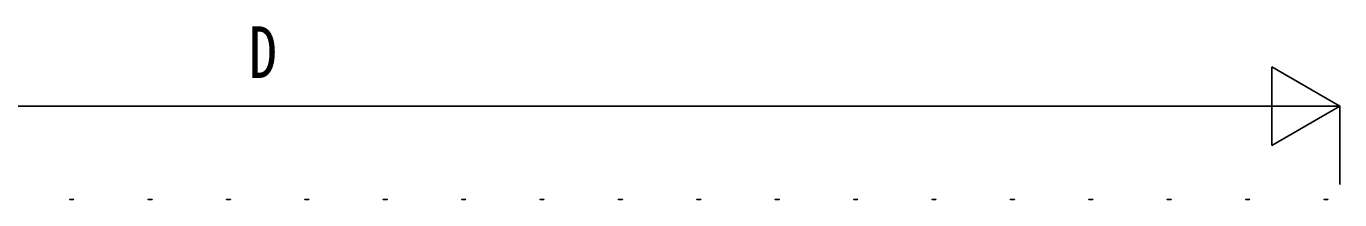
# Model space of a CAD drawing. Units: millimetres, scale not verified. Extents: x -16820 to 16820, y -11880 to 11880.
# Drawn here: x -12069 to -8718, y 214 to 656 of the extents above; entities that cross this region are included whole.
import ezdxf
from ezdxf.enums import TextEntityAlignment as Align

# ---------------------------------------------------------------- set-up
doc = ezdxf.new("R2010")
doc.units = ezdxf.units.MM
doc.header["$LTSCALE"] = 50
doc.layers.add('0-4_YKK_13', color=4, linetype='Continuous')
doc.layers.add('0-6_YKK_D', color=6, linetype='Continuous')
doc.styles.add('ＭＳ ゴシック', font='')
doc.styles.get('ＭＳ ゴシック').set_extended_font_data('MS Gothic')

msp = doc.modelspace()

# ---------------------------------------------------------------- linework, layer by layer
at = {"layer": '0-4_YKK_13'}
for p, q in [((-11957.69, 215.19), (-11949.15, 215.19)), ((-11757.69, 215.19), (-11749.15, 215.19)), ((-11557.69, 215.19), (-11549.15, 215.19)), ((-11357.69, 215.19), (-11349.15, 215.19)), ((-11157.69, 215.19), (-11149.15, 215.19)), ((-10957.69, 215.19), (-10949.15, 215.19)), ((-10757.69, 215.19), (-10749.15, 215.19)), ((-10557.69, 215.19), (-10549.15, 215.19)), ((-10357.69, 215.19), (-10349.15, 215.19)), ((-10157.69, 215.19), (-10149.15, 215.19)), ((-9957.69, 215.19), (-9949.15, 215.19)), ((-9757.69, 215.19), (-9749.15, 215.19)), ((-9557.69, 215.19), (-9549.15, 215.19)), ((-9357.69, 215.19), (-9349.15, 215.19)), ((-9157.69, 215.19), (-9149.15, 215.19)), ((-8957.69, 215.19), (-8949.15, 215.19)), ((-8757.69, 215.19), (-8749.15, 215.19))]:
    msp.add_line(p, q, dxfattribs=at)
for centre, start, end in [((-11957.69, 214.19), 90, 178.60509), ((-11949.15, 214.19), 1.39491, 90), ((-11757.69, 214.19), 90, 178.60509), ((-11749.15, 214.19), 1.39491, 90), ((-11557.69, 214.19), 90, 178.60509), ((-11549.15, 214.19), 1.39491, 90), ((-11357.69, 214.19), 90, 178.60509), ((-11349.15, 214.19), 1.39491, 90), ((-11157.69, 214.19), 90, 178.60509), ((-11149.15, 214.19), 1.39491, 90), ((-10957.69, 214.19), 90, 178.60509), ((-10949.15, 214.19), 1.39491, 90), ((-10757.69, 214.19), 90, 178.60509), ((-10749.15, 214.19), 1.39491, 90), ((-10557.69, 214.19), 90, 178.60509), ((-10549.15, 214.19), 1.39491, 90), ((-10357.69, 214.19), 90, 178.60509), ((-10349.15, 214.19), 1.39491, 90), ((-10157.69, 214.19), 90, 178.60509), ((-10149.15, 214.19), 1.39491, 90), ((-9957.69, 214.19), 90, 178.60509), ((-9949.15, 214.19), 1.39491, 90), ((-9757.69, 214.19), 90, 178.60509), ((-9749.15, 214.19), 1.39491, 90), ((-9557.69, 214.19), 90, 178.60509), ((-9549.15, 214.19), 1.39491, 90), ((-9357.69, 214.19), 90, 178.60509), ((-9349.15, 214.19), 1.39491, 90), ((-9157.69, 214.19), 90, 178.60509), ((-9149.15, 214.19), 1.39491, 90), ((-8957.69, 214.19), 90, 178.60509), ((-8949.15, 214.19), 1.39491, 90), ((-8757.69, 214.19), 90, 178.60509), ((-8749.15, 214.19), 1.39491, 90)]:
    msp.add_arc(centre, 1, start, end, dxfattribs=at)
at = {"layer": '0-6_YKK_D'}
for p, q in [((-8718.42, 452.89), (-8891.63, 552.89)), ((-8891.63, 552.89), (-8891.63, 352.89)), ((-13988.42, 452.89), (-8918.42, 452.89)), ((-8718.42, 452.89), (-9064.83, 452.89)), ((-8718.42, 452.89), (-8891.63, 352.89)), ((-8718.42, 252.89), (-8718.42, 453.89))]:
    msp.add_line(p, q, dxfattribs=at)

# ---------------------------------------------------------------- texts
at = {"layer": '0-6_YKK_D', "style": 'ＭＳ ゴシック', "width": 0.8}
msp.add_text('D', height=132, dxfattribs=at).set_placement((-11501.42, 484.89), align=Align.BOTTOM_LEFT)

doc.saveas('drawing.dxf')
